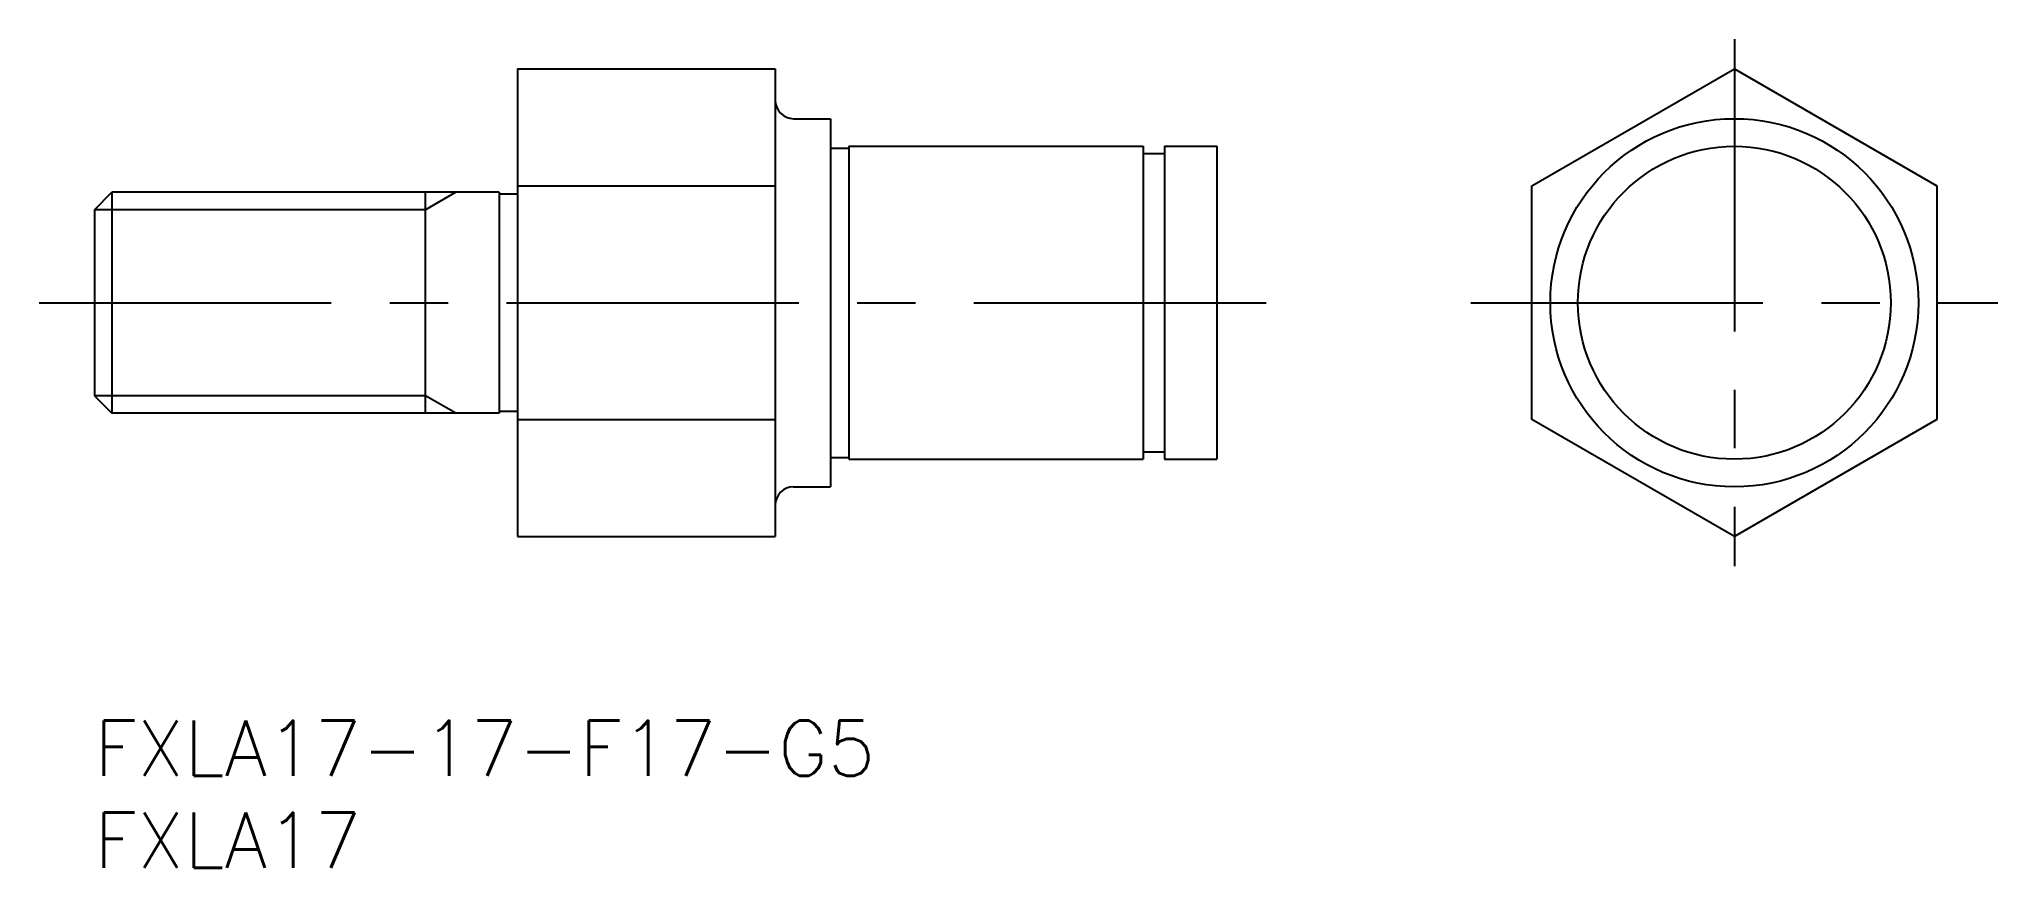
# Model space of a CAD drawing. Extents: x -3 to 103, y -8 to 37.
import ezdxf

# ---------------------------------------------------------------- set-up
doc = ezdxf.new("R2010")
doc.units = 0
doc.header["$LTSCALE"] = 0.5
doc.linetypes.add('CENTER', pattern=[50.8, 31.75, -6.35, 6.35, -6.35])
for name, color, linetype in [('MSM_CENTER', 1, 'CENTER'), ('MSM_CONTINUOUS', 7, 'CONTINUOUS'), ('MSM_NARROW', 5, 'CONTINUOUS'), ('MSM_PART_NUMBER', 7, 'CONTINUOUS')]:
    doc.layers.add(name, color=color, linetype=linetype)
doc.styles.get("Standard").update_dxf_attribs({"font": 'txt.shx', "height": 3, "bigfont": 'bigfont.shx'})

# ---------------------------------------------------------------- blocks, each defined once
blk = doc.blocks.new('*U18')
at = {"layer": 'MSM_PART_NUMBER'}
blk.add_text('FXLA17-17-F17-G5', height=3, dxfattribs=at).set_placement((0, -3))
blk = doc.blocks.new('*U19')
at = {"layer": 'MSM_PART_NUMBER'}
blk.add_text('FXLA17', height=3, dxfattribs=at).set_placement((0, -8))

msp = doc.modelspace()

# ---------------------------------------------------------------- linework, layer by layer
at = {"layer": 'MSM_CENTER'}
for p, q in [((89.12, 37.02), (89.12, 8.38)), ((-3, 22.7), (65.11, 22.7)), ((74.8, 22.7), (103.44, 22.7))]:
    msp.add_line(p, q, dxfattribs=at)
at = {"layer": 'MSM_CONTINUOUS'}
for p, q in [((23, 35.4), (37, 35.4)), ((23, 35.4), (23, 10)), ((37, 35.4), (37, 10)), ((78.12, 29.05), (89.12, 35.4)), ((89.12, 35.4), (100.12, 29.05)), ((38, 32.7), (40, 32.7)), ((40, 32.7), (40, 12.7)), ((40, 31.1), (41, 31.1)), ((41, 31.2), (57, 31.2)), ((41, 31.2), (41, 14.2)), ((57, 31.2), (57, 14.2)), ((58.15, 31.2), (58.15, 14.2)), ((58.15, 31.2), (61, 31.2)), ((61, 31.2), (61, 14.2)), ((57, 30.8), (58.15, 30.8)), ((23, 29.05), (37, 29.05)), ((78.12, 16.35), (78.12, 29.05)), ((100.12, 29.05), (100.12, 16.35)), ((0, 27.75), (0.95, 28.7)), ((0, 27.75), (0, 17.65)), ((0.95, 28.7), (0.95, 16.7)), ((22, 28.7), (0.95, 28.7)), ((18, 16.7), (18, 28.7)), ((22, 28.7), (22, 16.7)), ((23, 28.6), (22, 28.6)), ((0, 17.65), (0.95, 16.7)), ((22, 16.7), (0.95, 16.7)), ((23, 16.8), (22, 16.8)), ((23, 16.35), (37, 16.35)), ((89.12, 10), (78.12, 16.35)), ((100.12, 16.35), (89.12, 10)), ((40, 14.3), (41, 14.3)), ((41, 14.2), (57, 14.2)), ((57, 14.6), (58.15, 14.6)), ((58.15, 14.2), (61, 14.2)), ((38, 12.7), (40, 12.7)), ((23, 10), (37, 10))]:
    msp.add_line(p, q, dxfattribs=at)
for radius in [10, 8.5]:
    msp.add_circle((89.12, 22.7), radius, dxfattribs=at)
for centre, start, end in [((38, 33.7), 180, 270), ((38, 11.7), 90, 180)]:
    msp.add_arc(centre, 1, start, end, dxfattribs=at)
at = {"layer": 'MSM_NARROW'}
for p, q in [((18, 27.75), (0, 27.75)), ((19.64, 28.7), (18, 27.75)), ((18, 17.65), (0, 17.65)), ((19.64, 16.7), (18, 17.65))]:
    msp.add_line(p, q, dxfattribs=at)

# ---------------------------------------------------------------- block references
at = {"layer": 'MSM_CONTINUOUS'}
for name in ['*U18', '*U19']:
    msp.add_blockref(name, (0, 0), dxfattribs=at)

doc.saveas('drawing.dxf')
